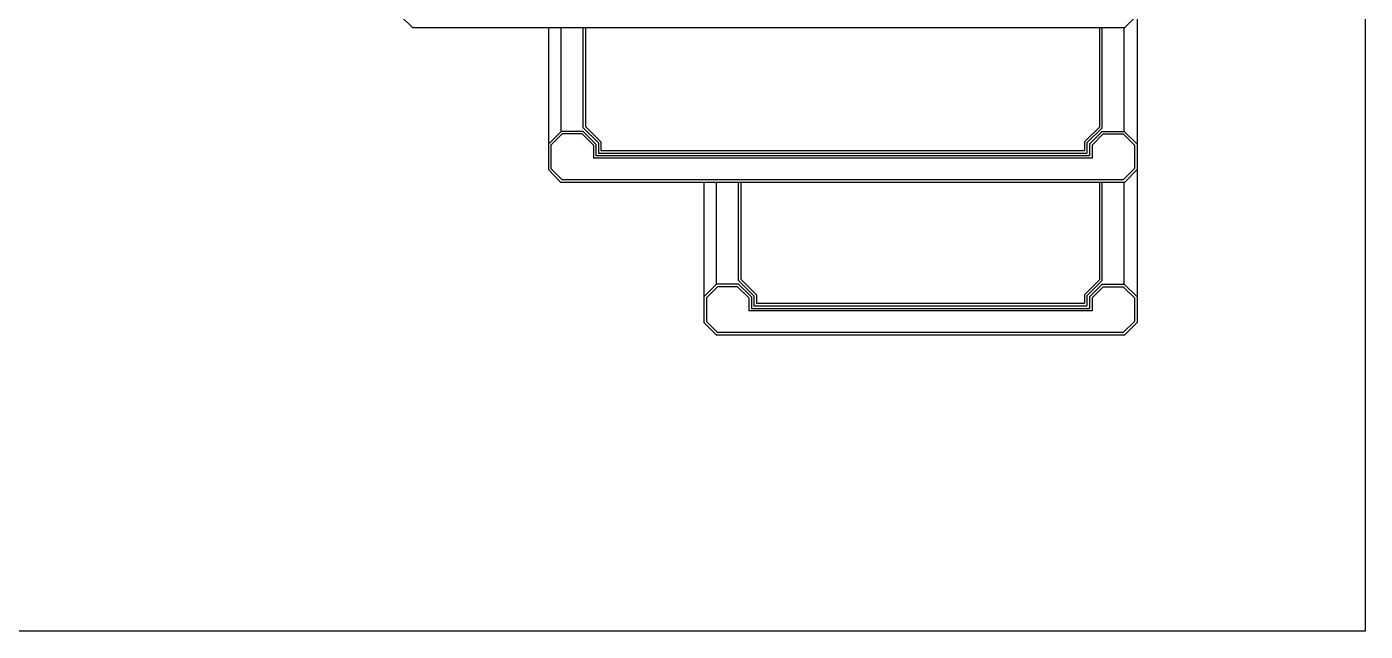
# Model space of a CAD drawing. Header units: inches. Extents: x 619 to 14864, y 611 to 3754.
# Drawn here: x 2513 to 3563, y 611 to 1085 of the extents above; entities that cross this region are included whole.
import ezdxf

# ---------------------------------------------------------------- set-up
doc = ezdxf.new("R2010")
doc.units = ezdxf.units.IN
doc.header["$MEASUREMENT"] = 0
doc.layers.add('E-F-TERR', color=4, linetype='CONTINUOUS')
doc.layers.add('Frame', color=10, linetype='CONTINUOUS')

msp = doc.modelspace()

# ---------------------------------------------------------------- linework, layer by layer
at = {"layer": 'E-F-TERR'}
for p, q in [((3384, 1214), (3384, 988.5)), ((2806, 1093.7), (2815.9, 1083.8)), ((3374.1, 1084.2), (3384, 1094.1)), ((3384, 1094.1), (3374.1, 1084.2)), ((3374.1, 1084.2), (2815.6, 1084.2)), ((2922, 1084.2), (2922, 988.5)), ((2932, 1002.9), (2932, 1084.2)), ((2949.3, 1005.8), (2949.3, 1084.1)), ((2951.3, 1006.6), (2951.3, 1084.1)), ((3354.7, 1006.6), (3354.7, 1084.2)), ((3356.7, 1005.8), (3356.7, 1084.2)), ((3374, 1002.9), (3374, 1084.2)), ((2932, 1002.9), (2922, 992.9)), ((2932.8, 1000.9), (2924, 992.1)), ((2949.3, 1002.9), (2932, 1002.9)), ((2948.5, 1000.9), (2932.8, 1000.9)), ((2957.3, 992.1), (2948.5, 1000.9)), ((2961.3, 993.8), (2949.3, 1005.8)), ((2959.3, 992.9), (2949.3, 1002.9)), ((2963.3, 994.6), (2951.3, 1006.6)), ((3342.7, 994.6), (3354.7, 1006.6)), ((3344.7, 993.8), (3356.7, 1005.8)), ((3346.7, 992.9), (3356.7, 1002.9)), ((3348.7, 992.1), (3357.5, 1000.9)), ((3356.7, 1002.9), (3374, 1002.9)), ((3357.5, 1000.9), (3373.2, 1000.9)), ((3373.2, 1000.9), (3382, 992.1)), ((3374, 1002.9), (3384, 992.9)), ((2922, 992.9), (2922, 972.9)), ((2922, 992.9), (2922, 972.9)), ((2924, 992.1), (2924, 973.7)), ((2957.3, 992.1), (2957.3, 982)), ((2959.3, 992.9), (2959.3, 983.9)), ((2961.3, 993.8), (2961.3, 985.9)), ((2963.3, 994.6), (2963.3, 987.9)), ((2963.3, 987.9), (3342.7, 987.9)), ((3342.7, 994.6), (3342.7, 987.9)), ((3344.7, 993.8), (3344.7, 985.9)), ((3346.7, 992.9), (3346.7, 983.9)), ((3348.7, 992.1), (3348.7, 982)), ((3382, 992.1), (3382, 973.7)), ((3384, 992.9), (3384, 972.9)), ((3384, 992.9), (3384, 972.9)), ((3348.7, 982), (2957.3, 982)), ((2959.3, 983.9), (3346.7, 983.9)), ((2961.3, 985.9), (3344.7, 985.9)), ((3384, 983.4), (3384, 972.9)), ((2922, 972.9), (2931.9, 962.9)), ((2924, 973.7), (2932.8, 964.9)), ((3382, 973.7), (3373.2, 964.9)), ((3384, 972.9), (3374.1, 962.9)), ((3374.1, 962.9), (3384, 972.9)), ((3384, 974.2), (3384, 868.6)), ((3374.1, 962.9), (2931.9, 962.9)), ((3373.2, 964.9), (2932.8, 964.9)), ((3044, 962.9), (3044, 868.6)), ((3054, 883), (3054, 962.9)), ((3071.3, 885.8), (3071.3, 962.9)), ((3073.3, 886.7), (3073.3, 962.9)), ((3354.7, 886.7), (3354.7, 962.9)), ((3356.7, 885.8), (3356.7, 962.9)), ((3374, 883), (3374, 962.9)), ((3054, 883), (3044, 873)), ((3071.3, 883), (3054, 883)), ((3083.3, 873.8), (3071.3, 885.8)), ((3081.3, 873), (3071.3, 883)), ((3085.3, 874.7), (3073.3, 886.7)), ((3342.7, 874.7), (3354.7, 886.7)), ((3344.7, 873.8), (3356.7, 885.8)), ((3346.7, 873), (3356.7, 883)), ((3356.7, 883), (3374, 883)), ((3374, 883), (3384, 873)), ((3044, 872.9), (3044, 852.9)), ((3044, 872.9), (3044, 852.9)), ((3054.8, 881), (3046, 872.2)), ((3046, 872.2), (3046, 853.8)), ((3070.5, 881), (3054.8, 881)), ((3079.3, 872.2), (3070.5, 881)), ((3079.3, 872.2), (3079.3, 862)), ((3081.3, 873), (3081.3, 864)), ((3083.3, 873.8), (3083.3, 866)), ((3085.3, 874.7), (3085.3, 868)), ((3342.7, 874.7), (3342.7, 868)), ((3344.7, 873.8), (3344.7, 866)), ((3346.7, 873), (3346.7, 864)), ((3348.7, 872.2), (3357.5, 881)), ((3348.7, 872.2), (3348.7, 862)), ((3357.5, 881), (3373.2, 881)), ((3373.2, 881), (3382, 872.2)), ((3382, 872.2), (3382, 853.8)), ((3384, 872.9), (3384, 852.9)), ((3384, 872.9), (3384, 852.9)), ((3044, 863.4), (3044, 852.9)), ((3348.7, 862), (3079.3, 862)), ((3081.3, 864), (3346.7, 864)), ((3083.3, 866), (3344.7, 866)), ((3085.3, 868), (3342.7, 868)), ((3384, 863.4), (3384, 852.9)), ((3044, 852.9), (3053.9, 843)), ((3053.9, 843), (3044, 852.9)), ((3046, 853.8), (3054.8, 845)), ((3382, 853.8), (3373.2, 845)), ((3384, 852.9), (3374.1, 843)), ((3374.1, 843), (3384, 852.9)), ((3374.1, 843), (3053.9, 843)), ((3373.2, 845), (3054.8, 845))]:
    msp.add_line(p, q, dxfattribs=at)
at = {"layer": 'Frame', "lineweight": -3}
msp.add_lwpolyline([(619, 3753.9), (3563.1, 3753.9), (3563.1, 610.7), (619, 610.7)], close=True, dxfattribs=at)

doc.saveas('drawing.dxf')
